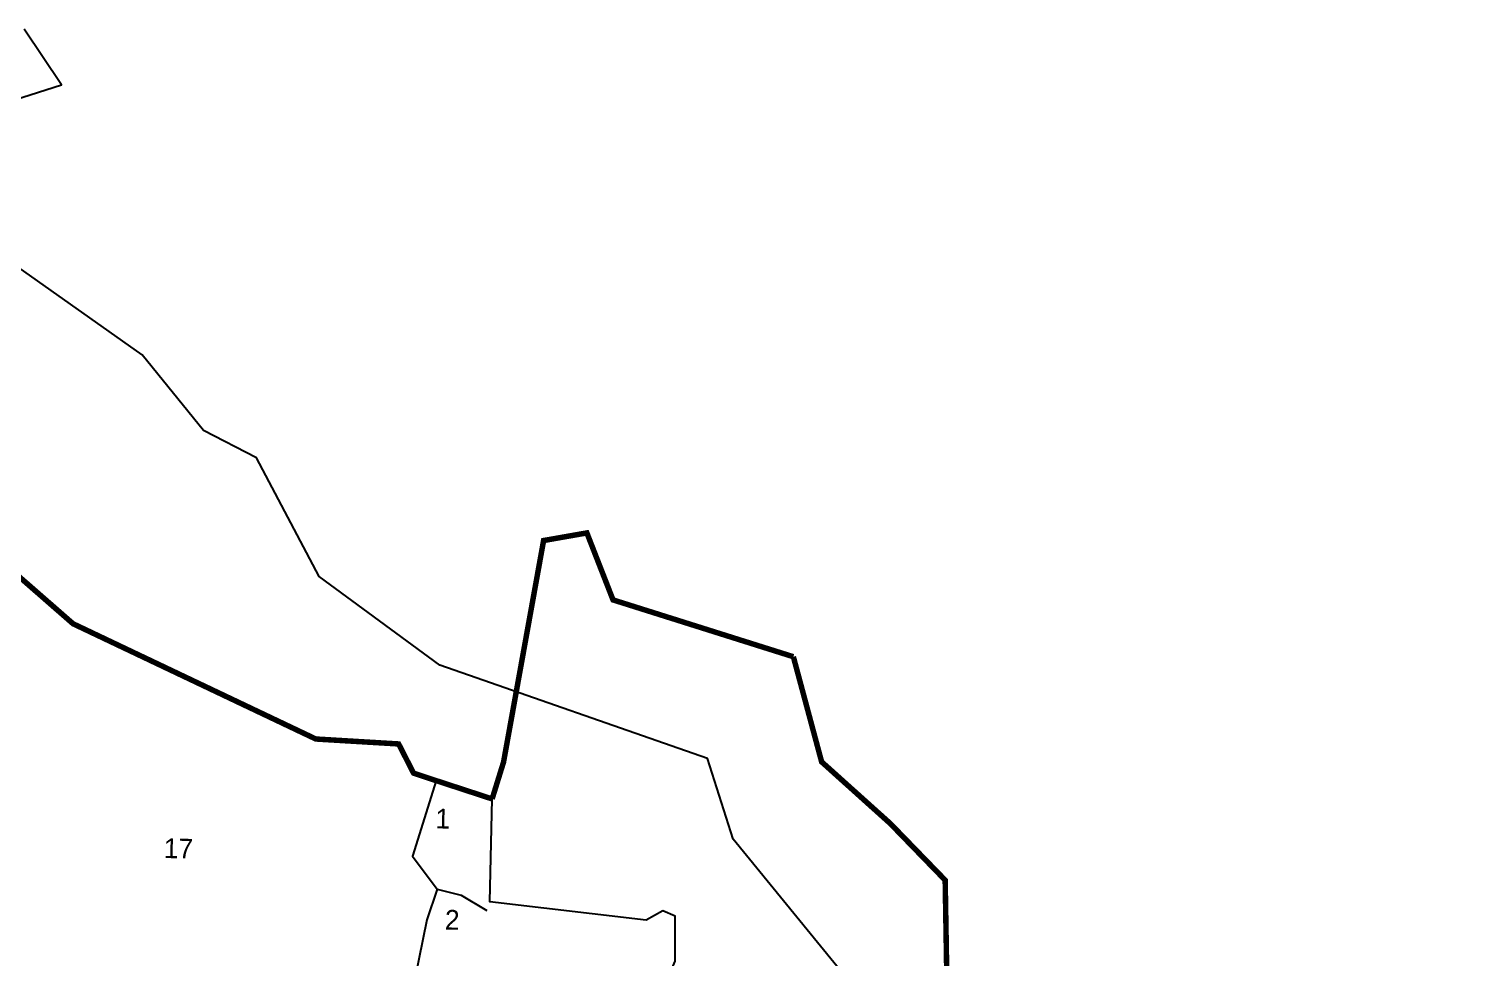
# Model space of a CAD drawing. Header units: metres. Extents: x 291156 to 294456, y 2095569 to 2100949.
# Drawn here: x 292436 to 293098, y 2100282 to 2100706 of the extents above; entities that cross this region are included whole.
import ezdxf
from ezdxf.enums import TextEntityAlignment as Align

# ---------------------------------------------------------------- set-up
doc = ezdxf.new("R2010")
doc.units = ezdxf.units.M
doc.header["$MEASUREMENT"] = 0
doc.linetypes.add('DASHED', pattern=[0.75, 0.5, -0.25])
for name, color, linetype in [('POLY_PARCEL', 6, 'Continuous'), ('POLY_SUBPARCEL', 6, 'DASHED'), ('TEXT_MAPIN', 7, 'Continuous'), ('TEXT_PARCEL', 7, 'Continuous'), ('V_BOUND_LINE', 7, 'Continuous'), ('VILLAGE BOUNDRY', 15, 'Continuous')]:
    doc.layers.add(name, color=color, linetype=linetype)
doc.styles.add('TEXT_MAP', font='KRDEV050.TTF', dxfattribs={"height": 2.5})

# ---------------------------------------------------------------- blocks, each defined once
blk = doc.blocks.new('DFSS')
at = {"layer": 'POLY_PARCEL'}
for points in [[(2626.39, 7724.14), (2624.35, 7717.2), (2626.68, 7714.22), (2625.8, 7711.41), (2624.51, 7704.33)], [(2646.87, 7703.83), (2648.56, 7708.11), (2648.48, 7712.21), (2647.36, 7712.69), (2645.83, 7711.81), (2631.51, 7713.18), (2631.53, 7722.58)]]:
    blk.add_lwpolyline(points, dxfattribs=at)
at = {"layer": 'POLY_SUBPARCEL', "ltscale": 10, "flags": 128}
blk.add_lwpolyline([(2626.68, 7714.22), (2628.89, 7713.71), (2631.28, 7712.37), (2631.51, 7713.18)], dxfattribs=at)
at = {"layer": 'V_BOUND_LINE', "const_width": 0.5}
for points in [[(2536.62, 7754.5), (2542.06, 7754.88), (2552.14, 7755.21), (2553.62, 7755.59), (2559.37, 7755.27), (2574.13, 7754.43), (2578.13, 7750.11), (2592.89, 7737.77), (2615.3, 7727.71), (2622.88, 7727.42), (2624.3, 7724.78), (2626.39, 7724.14)], [(2631.53, 7722.58), (2632.5, 7725.96), (2635.73, 7746.29), (2639.67, 7747.07), (2642.19, 7741), (2658.78, 7736.16)], [(2658.78, 7736.16), (2661.57, 7726.61), (2667.96, 7721.11), (2673.09, 7716.04), (2673.43, 7707.15), (2674.25, 7699.75), (2674.83, 7686.06), (2676.75, 7679.38), (2678.74, 7670.11), (2679.03, 7665.28), (2680.78, 7660.82), (2686.96, 7646.13), (2686.78, 7641.49), (2686.02, 7640.33), (2684.16, 7635.43), (2680.6, 7628.09), (2678.79, 7623.14), (2678.56, 7621.86)], [(2626.39, 7724.14), (2631.53, 7722.58)]]:
    blk.add_lwpolyline(points, dxfattribs=at)
at = {"layer": 'TEXT_MAPIN', "style": 'TEXT_MAP'}
for s, p in [('1', (2627.06, 7720.68)), ('2', (2628.12, 7711.47))]:
    blk.add_text(s, height=1.8, dxfattribs=at).set_placement(p, align=Align.MIDDLE)
at = {"layer": 'TEXT_PARCEL', "style": 'TEXT_MAP'}
blk.add_text('17', height=1.8, dxfattribs=at).set_placement((2602.96, 7717.44), align=Align.MIDDLE)
blk = doc.blocks.new('gik')
at = {"xscale": 5.178019597347301, "yscale": 5.178019597347301, "zscale": 5.178019597347301, "rotation": 357.9289235990419}
blk.add_blockref('DFSS', (277708.57, 2060879.94), dxfattribs=at)
blk = doc.blocks.new('1')
at = {"xscale": 0.9631521132610575, "yscale": 0.9631521132610575, "zscale": 0.9631521132610575, "rotation": 0.4812645551572004}
blk.add_blockref('gik', (27684.76, 75084.53), dxfattribs=at)

msp = doc.modelspace()

# ---------------------------------------------------------------- linework, layer by layer
at = {"layer": 'VILLAGE BOUNDRY'}
for points in [[(292414.56, 2100668.83), (292450.44, 2100680.24), (292433.41, 2100705.6)], [(292866.4, 2099419.65), (292879.49, 2099486.61), (292893.44, 2099614.54), (292899.94, 2099644.96), (292885.63, 2099670.16), (292876.27, 2099700.19), (292902.47, 2099753.33), (293018.81, 2099802.41), (293079.8, 2099862.19), (293098.43, 2099886.36), (293074.51, 2099923.29), (292984.41, 2100028.24), (292952.28, 2100090.31), (292854.5, 2100216.43), (292756.7, 2100336.38), (292745, 2100373.14), (292622.97, 2100415.64), (292567.95, 2100456.07), (292539.4, 2100510.14), (292515.15, 2100522.66), (292487.27, 2100557.13), (292430.74, 2100597.02)]]:
    msp.add_lwpolyline(points, dxfattribs=at)

# ---------------------------------------------------------------- block references
at = {"rotation": 0.3671123404607279}
msp.add_blockref('1', (13444.4, -1814.7), dxfattribs=at)

doc.saveas('drawing.dxf')
